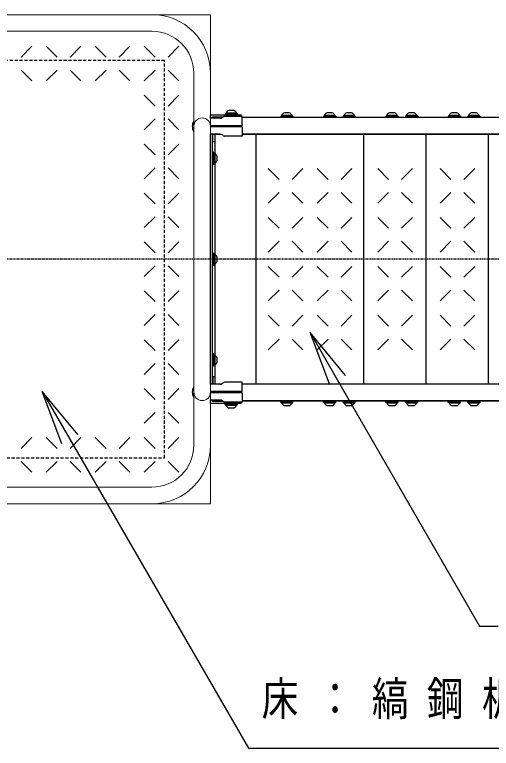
# Model space of a CAD drawing. Units: millimetres at full size; details may follow other scales. Extents: x -11723 to 28, y -1854 to 8010.
# Drawn here: x -7063 to -6284, y 6130 to 7330 of the extents above; entities that cross this region are included whole.
import ezdxf

# ---------------------------------------------------------------- set-up
doc = ezdxf.new("R2010")
doc.units = ezdxf.units.MM
doc.linetypes.add('USER2', pattern=[6, 3, -1, 1, -1])
doc.linetypes.add('USER4', pattern=[8, 5, -3])
doc.layers.add('線', color=2, linetype='Continuous', lineweight=25)
doc.layers.add('補助', color=2, linetype='Continuous', lineweight=13)
doc.styles.add('ＭＳ ゴシック', font='')
doc.styles.get('ＭＳ ゴシック').set_extended_font_data('MS Gothic')

msp = doc.modelspace()

# ---------------------------------------------------------------- linework, layer by layer
at = {"layer": '線', "color": 7, "lineweight": 13}
for p, q in [((-6743.169, 7330), (-7543.169, 7330)), ((-6743.169, 6530), (-6743.169, 7330)), ((-6838.769, 7302.8), (-7447.569, 7302.8)), ((-6770.369, 6625.6), (-6770.369, 7234.4)), ((-5776.139, 7162.2), (-6691.369, 7162.2)), ((-5776.139, 7134.2), (-6691.369, 7134.2)), ((-5776.139, 6725.8), (-6691.369, 6725.8)), ((-5776.139, 6697.8), (-6691.369, 6697.8)), ((-6838.769, 6557.2), (-7447.569, 6557.2)), ((-6743.169, 6530), (-7543.169, 6530))]:
    msp.add_line(p, q, dxfattribs=at)
at = {"layer": '線'}
for p, q in [((-7034.884, 7278.284), (-7052.562, 7260.607)), ((-7011.453, 7278.284), (-6993.775, 7260.607)), ((-6954.884, 7278.284), (-6972.562, 7260.607)), ((-6931.453, 7278.284), (-6913.775, 7260.607)), ((-6874.884, 7278.284), (-6892.562, 7260.607)), ((-6851.453, 7278.284), (-6833.775, 7260.607)), ((-6794.884, 7278.284), (-6812.562, 7260.607)), ((-7052.562, 7239.393), (-7034.884, 7221.716)), ((-6993.775, 7239.393), (-7011.453, 7221.716)), ((-6972.562, 7239.393), (-6954.884, 7221.716)), ((-6913.775, 7239.393), (-6931.453, 7221.716)), ((-6892.562, 7239.393), (-6874.884, 7221.716)), ((-6833.775, 7239.393), (-6851.453, 7221.716)), ((-6812.562, 7239.393), (-6794.884, 7221.716)), ((-6851.453, 7198.284), (-6833.775, 7180.607)), ((-6794.884, 7198.284), (-6812.562, 7180.607)), ((-6743.169, 7166), (-6693.169, 7166)), ((-6743.169, 7160.5), (-6743.169, 7166)), ((-6719.169, 7168), (-6719.169, 7166)), ((-6699.169, 7168), (-6719.169, 7168)), ((-6699.169, 7166), (-6719.169, 7166)), ((-6717.819, 7168), (-6717.819, 7169)), ((-6700.519, 7169), (-6717.819, 7169)), ((-6700.519, 7168), (-6717.819, 7168)), ((-6705.169, 7173.35), (-6713.169, 7173.35)), ((-6700.519, 7168), (-6700.519, 7169)), ((-6699.169, 7168), (-6699.169, 7166)), ((-6693.169, 7163.7), (-6693.169, 7166)), ((-6628.336, 7164.2), (-6628.336, 7162.2)), ((-6608.336, 7164.2), (-6628.336, 7164.2)), ((-6626.986, 7164.2), (-6626.986, 7165.2)), ((-6609.686, 7165.2), (-6626.986, 7165.2)), ((-6609.686, 7164.2), (-6626.986, 7164.2)), ((-6614.336, 7169.55), (-6622.336, 7169.55)), ((-6609.686, 7164.2), (-6609.686, 7165.2)), ((-6608.336, 7164.2), (-6608.336, 7162.2)), ((-6558.336, 7164.2), (-6558.336, 7162.2)), ((-6538.336, 7164.2), (-6558.336, 7164.2)), ((-6556.986, 7164.2), (-6556.986, 7165.2)), ((-6539.686, 7165.2), (-6556.986, 7165.2)), ((-6539.686, 7164.2), (-6556.986, 7164.2)), ((-6544.336, 7169.55), (-6552.336, 7169.55)), ((-6539.686, 7164.2), (-6539.686, 7165.2)), ((-6538.336, 7164.2), (-6538.336, 7162.2)), ((-6526.431, 7164.2), (-6526.431, 7162.2)), ((-6506.431, 7164.2), (-6526.431, 7164.2)), ((-6525.081, 7164.2), (-6525.081, 7165.2)), ((-6507.781, 7165.2), (-6525.081, 7165.2)), ((-6507.781, 7164.2), (-6525.081, 7164.2)), ((-6512.431, 7169.55), (-6520.431, 7169.55)), ((-6507.781, 7164.2), (-6507.781, 7165.2)), ((-6506.431, 7164.2), (-6506.431, 7162.2)), ((-6456.431, 7164.2), (-6456.431, 7162.2)), ((-6436.431, 7164.2), (-6456.431, 7164.2)), ((-6455.081, 7164.2), (-6455.081, 7165.2)), ((-6437.781, 7165.2), (-6455.081, 7165.2)), ((-6437.781, 7164.2), (-6455.081, 7164.2)), ((-6442.431, 7169.55), (-6450.431, 7169.55)), ((-6437.781, 7164.2), (-6437.781, 7165.2)), ((-6436.431, 7164.2), (-6436.431, 7162.2)), ((-6424.526, 7164.2), (-6424.526, 7162.2)), ((-6404.526, 7164.2), (-6424.526, 7164.2)), ((-6423.176, 7164.2), (-6423.176, 7165.2)), ((-6405.876, 7165.2), (-6423.176, 7165.2)), ((-6405.876, 7164.2), (-6423.176, 7164.2)), ((-6410.526, 7169.55), (-6418.526, 7169.55)), ((-6405.876, 7164.2), (-6405.876, 7165.2)), ((-6404.526, 7164.2), (-6404.526, 7162.2)), ((-6354.526, 7164.2), (-6354.526, 7162.2)), ((-6334.526, 7164.2), (-6354.526, 7164.2)), ((-6353.176, 7164.2), (-6353.176, 7165.2)), ((-6335.876, 7165.2), (-6353.176, 7165.2)), ((-6335.876, 7164.2), (-6353.176, 7164.2)), ((-6340.526, 7169.55), (-6348.526, 7169.55)), ((-6335.876, 7164.2), (-6335.876, 7165.2)), ((-6334.526, 7164.2), (-6334.526, 7162.2)), ((-6322.621, 7164.2), (-6322.621, 7162.2)), ((-6302.621, 7164.2), (-6322.621, 7164.2)), ((-6321.271, 7164.2), (-6321.271, 7165.2)), ((-6303.971, 7165.2), (-6321.271, 7165.2)), ((-6303.971, 7164.2), (-6321.271, 7164.2)), ((-6308.621, 7169.55), (-6316.621, 7169.55)), ((-6303.971, 7164.2), (-6303.971, 7165.2)), ((-6302.621, 7164.2), (-6302.621, 7162.2)), ((-6833.775, 7159.393), (-6851.453, 7141.716)), ((-6812.562, 7159.393), (-6794.884, 7141.716)), ((-6727.883, 7160.5), (-6743.169, 7160.5)), ((-6727.883, 7160.5), (-6743.169, 7160.5)), ((-6739.969, 7162.8), (-6722.203, 7162.8)), ((-6739.969, 7160.5), (-6739.969, 7162.8)), ((-6739.169, 7160.5), (-6739.169, 7162.2)), ((-6723.159, 7162.2), (-6739.169, 7162.2)), ((-6722.105, 7162.861), (-6724.162, 7161.571)), ((-6722.105, 7162.861), (-6724.162, 7161.571)), ((-6691.369, 7163.7), (-6720.025, 7163.7)), ((-6691.369, 7163.7), (-6720.025, 7163.7)), ((-6691.369, 7148.4), (-6691.369, 7163.7)), ((-6691.369, 7148.4), (-6691.369, 7163.7)), ((-5788.441, 7161.8), (-6691.369, 7161.8)), ((-6608.336, 7162.2), (-6628.336, 7162.2)), ((-6538.336, 7162.2), (-6558.336, 7162.2)), ((-6506.431, 7162.2), (-6526.431, 7162.2)), ((-6436.431, 7162.2), (-6456.431, 7162.2)), ((-6404.526, 7162.2), (-6424.526, 7162.2)), ((-6334.526, 7162.2), (-6354.526, 7162.2)), ((-6302.621, 7162.2), (-6322.621, 7162.2)), ((-6691.369, 7148.4), (-6743.178, 7148.4)), ((-6691.369, 7148.4), (-6743.178, 7148.4)), ((-6691.369, 7146.6), (-6743.178, 7146.6)), ((-6691.369, 7146.6), (-6743.178, 7146.6)), ((-6691.369, 7146.6), (-6691.369, 7131.3)), ((-6691.369, 7146.6), (-6691.369, 7131.3)), ((-6727.883, 7134.5), (-6743.169, 7134.5)), ((-6743.169, 6725.5), (-6743.169, 7134.5)), ((-6727.883, 7134.5), (-6743.169, 7134.5)), ((-6739.969, 6725.5), (-6739.969, 7134.5)), ((-6739.169, 7122.2), (-6739.169, 7134.5)), ((-6725.856, 7134.2), (-6739.169, 7134.2)), ((-6735.306, 6725.8), (-6735.306, 7134.2)), ((-6722.105, 7132.139), (-6724.162, 7133.429)), ((-6722.105, 7132.139), (-6724.162, 7133.429)), ((-6691.369, 7131.3), (-6720.025, 7131.3)), ((-6691.369, 7131.3), (-6720.025, 7131.3)), ((-5788.441, 7134.6), (-6691.369, 7134.6)), ((-6668.336, 6725.8), (-6668.336, 7134.2)), ((-6492.336, 6725.8), (-6492.336, 7134.2)), ((-6390.431, 6725.8), (-6390.431, 7134.2)), ((-6288.526, 6725.8), (-6288.526, 7134.2)), ((-6851.453, 7118.284), (-6833.775, 7100.607)), ((-6794.884, 7118.284), (-6812.562, 7100.607)), ((-6735.306, 7122.2), (-6739.169, 7122.2)), ((-6737.969, 7105), (-6739.969, 7105)), ((-6739.969, 7105), (-6739.969, 7085)), ((-6737.969, 7105), (-6737.969, 7085)), ((-6737.969, 7103.65), (-6736.969, 7103.65)), ((-6737.969, 7103.65), (-6737.969, 7086.35)), ((-6736.969, 7103.65), (-6736.969, 7086.35)), ((-6732.619, 7099), (-6732.619, 7091)), ((-6737.969, 7085), (-6739.969, 7085)), ((-6737.969, 7086.35), (-6736.969, 7086.35)), ((-6833.775, 7079.393), (-6851.453, 7061.716)), ((-6812.562, 7079.393), (-6794.884, 7061.716)), ((-6648.62, 7078.284), (-6630.943, 7060.607)), ((-6592.052, 7078.284), (-6609.729, 7060.607)), ((-6568.62, 7078.284), (-6550.943, 7060.607)), ((-6512.052, 7078.284), (-6529.729, 7060.607)), ((-6469.668, 7078.284), (-6451.99, 7060.607)), ((-6413.099, 7078.284), (-6430.777, 7060.607)), ((-6367.763, 7078.284), (-6350.085, 7060.607)), ((-6311.194, 7078.284), (-6328.872, 7060.607)), ((-6851.453, 7038.284), (-6833.775, 7020.607)), ((-6794.884, 7038.284), (-6812.562, 7020.607)), ((-6630.943, 7039.393), (-6648.62, 7021.716)), ((-6609.729, 7039.393), (-6592.052, 7021.716)), ((-6550.943, 7039.393), (-6568.62, 7021.716)), ((-6529.729, 7039.393), (-6512.052, 7021.716)), ((-6451.99, 7039.393), (-6469.668, 7021.716)), ((-6430.777, 7039.393), (-6413.099, 7021.716)), ((-6350.085, 7039.393), (-6367.763, 7021.716)), ((-6328.872, 7039.393), (-6311.194, 7021.716)), ((-6833.775, 6999.393), (-6851.453, 6981.716)), ((-6812.562, 6999.393), (-6794.884, 6981.716)), ((-6648.62, 6998.284), (-6630.943, 6980.607)), ((-6592.052, 6998.284), (-6609.729, 6980.607)), ((-6568.62, 6998.284), (-6550.943, 6980.607)), ((-6512.052, 6998.284), (-6529.729, 6980.607)), ((-6469.668, 6998.284), (-6451.99, 6980.607)), ((-6413.099, 6998.284), (-6430.777, 6980.607)), ((-6367.763, 6998.284), (-6350.085, 6980.607)), ((-6311.194, 6998.284), (-6328.872, 6980.607)), ((-6851.453, 6958.284), (-6833.775, 6940.607)), ((-6794.884, 6958.284), (-6812.562, 6940.607)), ((-6630.943, 6959.393), (-6648.62, 6941.716)), ((-6609.729, 6959.393), (-6592.052, 6941.716)), ((-6550.943, 6959.393), (-6568.62, 6941.716)), ((-6529.729, 6959.393), (-6512.052, 6941.716)), ((-6451.99, 6959.393), (-6469.668, 6941.716)), ((-6430.777, 6959.393), (-6413.099, 6941.716)), ((-6350.085, 6959.393), (-6367.763, 6941.716)), ((-6328.872, 6959.393), (-6311.194, 6941.716)), ((-6737.969, 6940), (-6739.969, 6940)), ((-6739.969, 6940), (-6739.969, 6920)), ((-6737.969, 6940), (-6737.969, 6920)), ((-6737.969, 6938.65), (-6736.969, 6938.65)), ((-6737.969, 6938.65), (-6737.969, 6921.35)), ((-6736.969, 6938.65), (-6736.969, 6921.35)), ((-6732.619, 6934), (-6732.619, 6926)), ((-6833.775, 6919.393), (-6851.453, 6901.716)), ((-6812.562, 6919.393), (-6794.884, 6901.716)), ((-6737.969, 6920), (-6739.969, 6920)), ((-6737.969, 6921.35), (-6736.969, 6921.35)), ((-6648.62, 6918.284), (-6630.943, 6900.607)), ((-6592.052, 6918.284), (-6609.729, 6900.607)), ((-6568.62, 6918.284), (-6550.943, 6900.607)), ((-6512.052, 6918.284), (-6529.729, 6900.607)), ((-6469.668, 6918.284), (-6451.99, 6900.607)), ((-6413.099, 6918.284), (-6430.777, 6900.607)), ((-6367.763, 6918.284), (-6350.085, 6900.607)), ((-6311.194, 6918.284), (-6328.872, 6900.607)), ((-6851.453, 6878.284), (-6833.775, 6860.607)), ((-6794.884, 6878.284), (-6812.562, 6860.607)), ((-6630.943, 6879.393), (-6648.62, 6861.716)), ((-6609.729, 6879.393), (-6592.052, 6861.716)), ((-6550.943, 6879.393), (-6568.62, 6861.716)), ((-6529.729, 6879.393), (-6512.052, 6861.716)), ((-6451.99, 6879.393), (-6469.668, 6861.716)), ((-6430.777, 6879.393), (-6413.099, 6861.716)), ((-6350.085, 6879.393), (-6367.763, 6861.716)), ((-6328.872, 6879.393), (-6311.194, 6861.716)), ((-6833.775, 6839.393), (-6851.453, 6821.716)), ((-6812.562, 6839.393), (-6794.884, 6821.716)), ((-6648.62, 6838.284), (-6630.943, 6820.607)), ((-6592.052, 6838.284), (-6609.729, 6820.607)), ((-6568.62, 6838.284), (-6550.943, 6820.607)), ((-6512.052, 6838.284), (-6529.729, 6820.607)), ((-6469.668, 6838.284), (-6451.99, 6820.607)), ((-6413.099, 6838.284), (-6430.777, 6820.607)), ((-6367.763, 6838.284), (-6350.085, 6820.607)), ((-6311.194, 6838.284), (-6328.872, 6820.607)), ((-6851.453, 6798.284), (-6833.775, 6780.607)), ((-6794.884, 6798.284), (-6812.562, 6780.607)), ((-6630.943, 6799.393), (-6648.62, 6781.716)), ((-6609.729, 6799.393), (-6592.052, 6781.716)), ((-6550.943, 6799.393), (-6568.62, 6781.716)), ((-6529.729, 6799.393), (-6512.052, 6781.716)), ((-6451.99, 6799.393), (-6469.668, 6781.716)), ((-6430.777, 6799.393), (-6413.099, 6781.716)), ((-6350.085, 6799.393), (-6367.763, 6781.716)), ((-6328.872, 6799.393), (-6311.194, 6781.716)), ((-6737.969, 6775), (-6739.969, 6775)), ((-6739.969, 6775), (-6739.969, 6755)), ((-6737.969, 6775), (-6737.969, 6755)), ((-6737.969, 6773.65), (-6736.969, 6773.65)), ((-6737.969, 6773.65), (-6737.969, 6756.35)), ((-6736.969, 6773.65), (-6736.969, 6756.35)), ((-6732.619, 6769), (-6732.619, 6761)), ((-6833.775, 6759.393), (-6851.453, 6741.716)), ((-6812.562, 6759.393), (-6794.884, 6741.716)), ((-6737.969, 6756.35), (-6736.969, 6756.35)), ((-6737.969, 6755), (-6739.969, 6755)), ((-6739.169, 6737.8), (-6739.169, 6725.5)), ((-6735.306, 6737.8), (-6739.169, 6737.8)), ((-6727.883, 6725.5), (-6743.169, 6725.5)), ((-6727.883, 6725.5), (-6743.169, 6725.5)), ((-6725.856, 6725.8), (-6739.169, 6725.8)), ((-6722.105, 6727.861), (-6724.162, 6726.571)), ((-6722.105, 6727.861), (-6724.162, 6726.571)), ((-6691.369, 6728.7), (-6720.025, 6728.7)), ((-6691.369, 6728.7), (-6720.025, 6728.7)), ((-6691.369, 6713.4), (-6691.369, 6728.7)), ((-6691.369, 6713.4), (-6691.369, 6728.7)), ((-5788.441, 6725.4), (-6691.369, 6725.4)), ((-6851.453, 6718.284), (-6833.775, 6700.607)), ((-6794.884, 6718.284), (-6812.562, 6700.607)), ((-6691.369, 6713.4), (-6743.178, 6713.4)), ((-6691.369, 6713.4), (-6743.178, 6713.4)), ((-6691.369, 6711.6), (-6743.178, 6711.6)), ((-6691.369, 6711.6), (-6743.178, 6711.6)), ((-6691.369, 6711.6), (-6691.369, 6696.3)), ((-6691.369, 6711.6), (-6691.369, 6696.3)), ((-6727.883, 6699.5), (-6743.169, 6699.5)), ((-6743.169, 6694), (-6743.169, 6699.5)), ((-6727.883, 6699.5), (-6743.169, 6699.5)), ((-6739.969, 6697.2), (-6739.969, 6699.5)), ((-6722.203, 6697.2), (-6739.969, 6697.2)), ((-6739.169, 6699.5), (-6739.169, 6697.8)), ((-6723.159, 6697.8), (-6739.169, 6697.8)), ((-6722.105, 6697.139), (-6724.162, 6698.429)), ((-6722.105, 6697.139), (-6724.162, 6698.429)), ((-6691.369, 6696.3), (-6720.025, 6696.3)), ((-6691.369, 6696.3), (-6720.025, 6696.3)), ((-6693.169, 6694), (-6693.169, 6697.2)), ((-5788.441, 6698.2), (-6691.369, 6698.2)), ((-6628.336, 6695.8), (-6628.336, 6697.8)), ((-6608.336, 6697.8), (-6628.336, 6697.8)), ((-6608.336, 6695.8), (-6608.336, 6697.8)), ((-6558.336, 6695.8), (-6558.336, 6697.8)), ((-6538.336, 6697.8), (-6558.336, 6697.8)), ((-6538.336, 6695.8), (-6538.336, 6697.8)), ((-6526.431, 6695.8), (-6526.431, 6697.8)), ((-6506.431, 6697.8), (-6526.431, 6697.8)), ((-6506.431, 6695.8), (-6506.431, 6697.8)), ((-6456.431, 6695.8), (-6456.431, 6697.8)), ((-6436.431, 6697.8), (-6456.431, 6697.8)), ((-6436.431, 6695.8), (-6436.431, 6697.8)), ((-6424.526, 6695.8), (-6424.526, 6697.8)), ((-6404.526, 6697.8), (-6424.526, 6697.8)), ((-6404.526, 6695.8), (-6404.526, 6697.8)), ((-6354.526, 6695.8), (-6354.526, 6697.8)), ((-6334.526, 6697.8), (-6354.526, 6697.8)), ((-6334.526, 6695.8), (-6334.526, 6697.8)), ((-6322.621, 6695.8), (-6322.621, 6697.8)), ((-6302.621, 6697.8), (-6322.621, 6697.8)), ((-6302.621, 6695.8), (-6302.621, 6697.8)), ((-6693.169, 6694), (-6743.169, 6694)), ((-6719.169, 6692), (-6719.169, 6694)), ((-6699.169, 6694), (-6719.169, 6694)), ((-6699.169, 6692), (-6719.169, 6692)), ((-6717.819, 6692), (-6717.819, 6691)), ((-6700.519, 6692), (-6717.819, 6692)), ((-6700.519, 6691), (-6717.819, 6691)), ((-6705.169, 6686.65), (-6713.169, 6686.65)), ((-6700.519, 6692), (-6700.519, 6691)), ((-6699.169, 6692), (-6699.169, 6694)), ((-6608.336, 6695.8), (-6628.336, 6695.8)), ((-6626.986, 6695.8), (-6626.986, 6694.8)), ((-6609.686, 6695.8), (-6626.986, 6695.8)), ((-6609.686, 6694.8), (-6626.986, 6694.8)), ((-6614.336, 6690.45), (-6622.336, 6690.45)), ((-6609.686, 6695.8), (-6609.686, 6694.8)), ((-6538.336, 6695.8), (-6558.336, 6695.8)), ((-6556.986, 6695.8), (-6556.986, 6694.8)), ((-6539.686, 6695.8), (-6556.986, 6695.8)), ((-6539.686, 6694.8), (-6556.986, 6694.8)), ((-6544.336, 6690.45), (-6552.336, 6690.45)), ((-6539.686, 6695.8), (-6539.686, 6694.8)), ((-6506.431, 6695.8), (-6526.431, 6695.8)), ((-6525.081, 6695.8), (-6525.081, 6694.8)), ((-6507.781, 6695.8), (-6525.081, 6695.8)), ((-6507.781, 6694.8), (-6525.081, 6694.8)), ((-6512.431, 6690.45), (-6520.431, 6690.45)), ((-6507.781, 6695.8), (-6507.781, 6694.8)), ((-6436.431, 6695.8), (-6456.431, 6695.8)), ((-6455.081, 6695.8), (-6455.081, 6694.8)), ((-6437.781, 6695.8), (-6455.081, 6695.8)), ((-6437.781, 6694.8), (-6455.081, 6694.8)), ((-6442.431, 6690.45), (-6450.431, 6690.45)), ((-6437.781, 6695.8), (-6437.781, 6694.8)), ((-6404.526, 6695.8), (-6424.526, 6695.8)), ((-6423.176, 6695.8), (-6423.176, 6694.8)), ((-6405.876, 6695.8), (-6423.176, 6695.8)), ((-6405.876, 6694.8), (-6423.176, 6694.8)), ((-6410.526, 6690.45), (-6418.526, 6690.45)), ((-6405.876, 6695.8), (-6405.876, 6694.8)), ((-6334.526, 6695.8), (-6354.526, 6695.8)), ((-6353.176, 6695.8), (-6353.176, 6694.8)), ((-6335.876, 6695.8), (-6353.176, 6695.8)), ((-6335.876, 6694.8), (-6353.176, 6694.8)), ((-6340.526, 6690.45), (-6348.526, 6690.45)), ((-6335.876, 6695.8), (-6335.876, 6694.8)), ((-6302.621, 6695.8), (-6322.621, 6695.8)), ((-6321.271, 6695.8), (-6321.271, 6694.8)), ((-6303.971, 6695.8), (-6321.271, 6695.8)), ((-6303.971, 6694.8), (-6321.271, 6694.8)), ((-6308.621, 6690.45), (-6316.621, 6690.45)), ((-6303.971, 6695.8), (-6303.971, 6694.8)), ((-6833.775, 6679.393), (-6851.453, 6661.716)), ((-6812.562, 6679.393), (-6794.884, 6661.716)), ((-7034.884, 6638.284), (-7052.562, 6620.607)), ((-7011.453, 6638.284), (-6993.775, 6620.607)), ((-6954.884, 6638.284), (-6972.562, 6620.607)), ((-6931.453, 6638.284), (-6913.775, 6620.607)), ((-6874.884, 6638.284), (-6892.562, 6620.607)), ((-6851.453, 6638.284), (-6833.775, 6620.607)), ((-6794.884, 6638.284), (-6812.562, 6620.607)), ((-7052.562, 6599.393), (-7034.884, 6581.716)), ((-6993.775, 6599.393), (-7011.453, 6581.716)), ((-6972.562, 6599.393), (-6954.884, 6581.716)), ((-6913.775, 6599.393), (-6931.453, 6581.716)), ((-6892.562, 6599.393), (-6874.884, 6581.716)), ((-6833.775, 6599.393), (-6851.453, 6581.716)), ((-6812.562, 6599.393), (-6794.884, 6581.716))]:
    msp.add_line(p, q, dxfattribs=at)
at = {"layer": '線', "color": 20, "linetype": 'USER2'}
msp.add_line((-5537.943, 6930), (-10461.246, 6930), dxfattribs=at)
at = {"layer": '線', "color": 4, "linetype": 'USER4'}
msp.add_lwpolyline([(-7468.169, 6605), (-6818.169, 6605), (-6818.169, 7255), (-7468.169, 7255)], close=True, dxfattribs=at)
at = {"layer": '線', "color": 7, "lineweight": 13}
for centre, radius, start, end in [((-6838.769, 7234.4), 95.6, 0, 90), ((-6838.769, 7234.4), 68.4, 0, 90), ((-6756.769, 7147.5), 13.6, 0, 180), ((-6756.769, 6712.5), 13.6, 180, 0), ((-6838.769, 6625.6), 95.6, 270, 0), ((-6838.769, 6625.6), 68.4, 270, 0)]:
    msp.add_arc(centre, radius, start, end, dxfattribs=at)
at = {"layer": '線'}
for centre, radius, start, end in [((-6709.169, 7164.414), 9.791, 114.11411, 152.06758), ((-6709.169, 7164.414), 9.791, 27.93242, 65.88589), ((-6618.336, 7160.614), 9.791, 114.11411, 152.06758), ((-6618.336, 7160.614), 9.791, 27.93242, 65.88589), ((-6548.336, 7160.614), 9.791, 114.11411, 152.06758), ((-6548.336, 7160.614), 9.791, 27.93242, 65.88589), ((-6516.431, 7160.614), 9.791, 114.11411, 152.06758), ((-6516.431, 7160.614), 9.791, 27.93242, 65.88589), ((-6446.431, 7160.614), 9.791, 114.11411, 152.06758), ((-6446.431, 7160.614), 9.791, 27.93242, 65.88589), ((-6414.526, 7160.614), 9.791, 114.11411, 152.06758), ((-6414.526, 7160.614), 9.791, 27.93242, 65.88589), ((-6344.526, 7160.614), 9.791, 114.11411, 152.06758), ((-6344.526, 7160.614), 9.791, 27.93242, 65.88589), ((-6312.621, 7160.614), 9.791, 114.11411, 152.06758), ((-6312.621, 7160.614), 9.791, 27.93242, 65.88589), ((-6756.769, 7147.5), 16.175, 147.22509, 212.77491), ((-6756.769, 7147.5), 16.175, 147.22509, 212.77491), ((-6727.883, 7167.5), 7, 270, 302.10626), ((-6727.883, 7167.5), 7, 270, 302.10626), ((-6720.025, 7160.7), 3, 90, 133.90595), ((-6720.025, 7160.7), 3, 90, 133.90595), ((-6727.883, 7127.5), 7, 57.89374, 90), ((-6727.883, 7127.5), 7, 57.89374, 90), ((-6720.025, 7134.3), 3, 226.09405, 270), ((-6720.025, 7134.3), 3, 226.09405, 270), ((-6741.555, 7095), 9.791, 24.11411, 62.06758), ((-6741.555, 7095), 9.791, 297.93242, 335.88589), ((-6741.555, 6930), 9.791, 24.11411, 62.06758), ((-6741.555, 6930), 9.791, 297.93242, 335.88589), ((-6741.555, 6765), 9.791, 24.11411, 62.06758), ((-6741.555, 6765), 9.791, 297.93242, 335.88589), ((-6756.769, 6712.5), 16.175, 147.22509, 212.77491), ((-6756.769, 6712.5), 16.175, 147.22509, 212.77491), ((-6727.883, 6732.5), 7, 270, 302.10626), ((-6727.883, 6732.5), 7, 270, 302.10626), ((-6720.025, 6725.7), 3, 90, 133.90595), ((-6720.025, 6725.7), 3, 90, 133.90595), ((-6727.883, 6692.5), 7, 57.89374, 90), ((-6727.883, 6692.5), 7, 57.89374, 90), ((-6720.025, 6699.3), 3, 226.09405, 270), ((-6720.025, 6699.3), 3, 226.09405, 270), ((-6709.169, 6695.586), 9.791, 207.93242, 245.88589), ((-6709.169, 6695.586), 9.791, 294.11411, 332.06758), ((-6618.336, 6699.386), 9.791, 207.93242, 245.88589), ((-6618.336, 6699.386), 9.791, 294.11411, 332.06758), ((-6548.336, 6699.386), 9.791, 207.93242, 245.88589), ((-6548.336, 6699.386), 9.791, 294.11411, 332.06758), ((-6516.431, 6699.386), 9.791, 207.93242, 245.88589), ((-6516.431, 6699.386), 9.791, 294.11411, 332.06758), ((-6446.431, 6699.386), 9.791, 207.93242, 245.88589), ((-6446.431, 6699.386), 9.791, 294.11411, 332.06758), ((-6414.526, 6699.386), 9.791, 207.93242, 245.88589), ((-6414.526, 6699.386), 9.791, 294.11411, 332.06758), ((-6344.526, 6699.386), 9.791, 207.93242, 245.88589), ((-6344.526, 6699.386), 9.791, 294.11411, 332.06758), ((-6312.621, 6699.386), 9.791, 207.93242, 245.88589), ((-6312.621, 6699.386), 9.791, 294.11411, 332.06758)]:
    msp.add_arc(centre, radius, start, end, dxfattribs=at)
at = {"layer": '補助', "lineweight": 25}
for p, q in [((-6548.326, 6724.558), (-6580.336, 6810)), ((-6522.346, 6739.558), (-6580.336, 6810)), ((-6580.336, 6810), (-6535.336, 6732.058)), ((-6535.336, 6732.058), (-6303.208, 6330)), ((-6986.159, 6628.051), (-7018.169, 6713.494)), ((-6960.178, 6643.051), (-7018.169, 6713.494)), ((-7018.169, 6713.494), (-6973.169, 6635.551)), ((-6973.169, 6635.551), (-6681.288, 6130)), ((-6303.208, 6330), (-6273.208, 6330)), ((-6681.288, 6130), (-6651.288, 6130)), ((-6651.288, 6130), (-5872.276, 6130))]:
    msp.add_line(p, q, dxfattribs=at)

# ---------------------------------------------------------------- texts
at = {"layer": '補助', "insert": (-6659.538, 6238.75), "char_height": 54.99, "attachment_point": 1, "style": 'ＭＳ ゴシック'}
msp.add_mtext('\\T1.5;\\W0.8;床：縞鋼板\\~t=2.3', dxfattribs=at)

doc.saveas('drawing.dxf')
